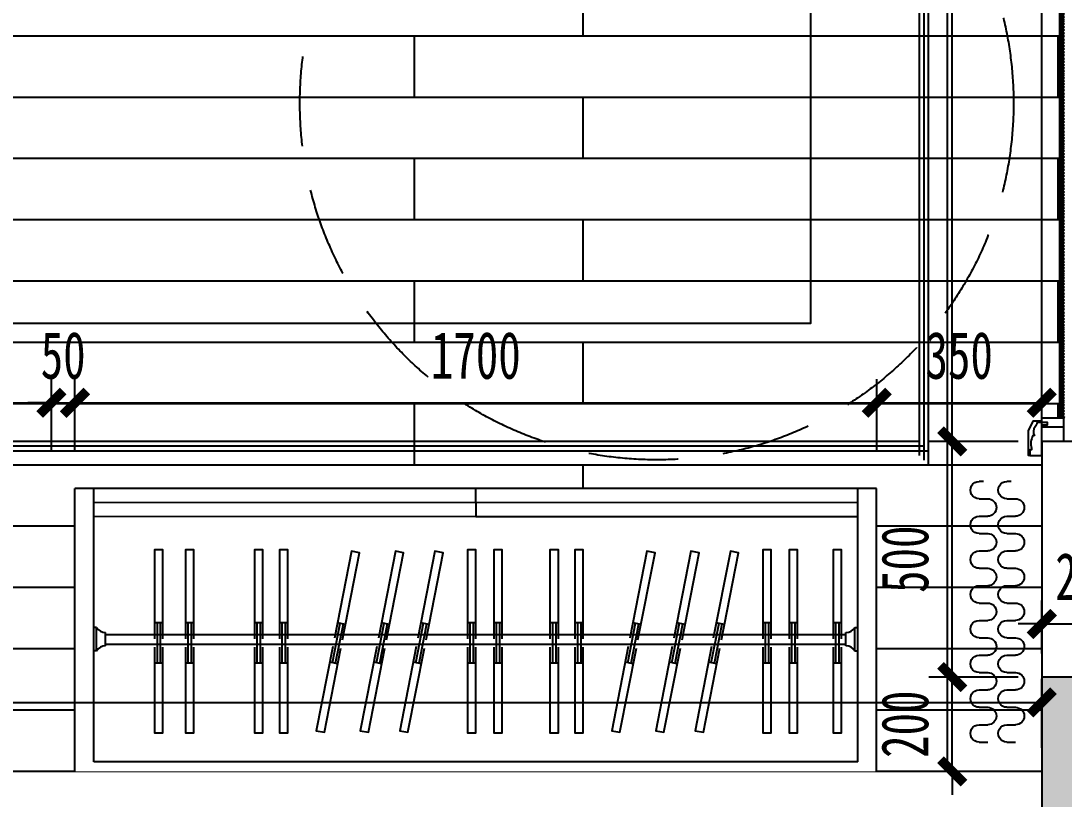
# Model space of a CAD drawing. Header units: millimetres. Extents: x -133666 to 228300, y -346623 to 180165.
# Drawn here: x -34869 to -32657, y -150026 to -148374 of the extents above; entities that cross this region are included whole.
import ezdxf

# ---------------------------------------------------------------- set-up
doc = ezdxf.new("R2010")
doc.units = ezdxf.units.MM
doc.header["$LTSCALE"] = 1000
doc.linetypes.add('DASHED', pattern=[19.05, 12.7, -6.35])
doc.layers.get('0').update_dxf_attribs({"linetype": 'CONTINUOUS'})
doc.layers.get('Defpoints').update_dxf_attribs({"color": 6, "linetype": 'CONTINUOUS'})
for name, color, linetype in [('A-土建墙（含管井、立管）', 6, 'CONTINUOUS'), ('A-土建柱', 6, 'CONTINUOUS'), ('A-土建柱填充', 251, 'CONTINUOUS'), ('A-新隔墙尺寸', 5, 'CONTINUOUS'), ('C-顶面造型线', 32, 'CONTINUOUS'), ('F-地坪填充', 250, 'CONTINUOUS'), ('P-家具尺寸', 5, 'CONTINUOUS'), ('P-活动家具', 146, 'CONTINUOUS'), ('P-窗帘', 146, 'CONTINUOUS'), ('P-门套', 3, 'CONTINUOUS')]:
    doc.layers.add(name, color=color, linetype=linetype)
doc.styles.add('DIM', font='', dxfattribs={"width": 0.7})
doc.styles.get('DIM').set_extended_font_data('SimSun')
doc.dimstyles.new('50', dxfattribs={"dimscale": 50, "dimtxt": 2, "dimasz": 1, "dimexe": 1, "dimexo": 1, "dimgap": 1, "dimtad": 1, "dimdec": 0, "dimzin": 0, "dimdsep": 46, "dimtxsty": 'DIM', "dimblk": 'ARCHTICK', "dimcen": 0, "dimclrd": 5, "dimclre": 5, "dimclrt": 35, "dimadec": 0, "dimazin": 0, "dimtfac": 0.5, "dimtdec": 0, "dimtix": 1, "dimtmove": 2, "dimatfit": 2, "dimldrblk": 'A', "dimfxl": 0, "dimtolj": 1, "dimtzin": 0, "dimlwd": -1, "dimlwe": -1, "dimarcsym": 0})

# ---------------------------------------------------------------- blocks, each defined once
blk = doc.blocks.new('_ArchTick')
at = {"color": 0, "linetype": 'ByBlock', "const_width": 0.4}
blk.add_lwpolyline([(-0.5, -0.5), (0.5, 0.5)], dxfattribs=at)
blk = doc.blocks.new('*D480')
at = {"layer": 'Defpoints', "color": 0, "ltscale": 0.15}
for p in [(-34804.1, -149184.6), (-36604.1, -149416.6), (-34804.1, -149416.6)]:
    blk.add_point(p, dxfattribs=at)
at = {"layer": 'P-家具尺寸', "color": 5, "ltscale": 0.15}
for p, q in [((-36604.1, -149284.6), (-36604.1, -149134.6)), ((-34804.1, -149284.6), (-34804.1, -149134.6)), ((-36604.1, -149184.6), (-34804.1, -149184.6))]:
    blk.add_line(p, q, dxfattribs=at)
at = {"layer": 'P-家具尺寸', "color": 5, "ltscale": 0.15, "xscale": 50, "yscale": 50, "zscale": 50, "rotation": 180}
blk.add_blockref('_ArchTick', (-36604.1, -149184.6), dxfattribs=at)
at = {"layer": 'P-家具尺寸', "color": 5, "ltscale": 0.15, "xscale": 50, "yscale": 50, "zscale": 50}
blk.add_blockref('_ArchTick', (-34804.1, -149184.6), dxfattribs=at)
at = {"layer": 'P-家具尺寸', "color": 35, "ltscale": 0.15, "insert": (-35704.1, -149084.6), "char_height": 100, "attachment_point": 5, "style": 'DIM'}
blk.add_mtext('\\A1;1800', dxfattribs=at)
blk = doc.blocks.new('A')
for p, q in [((-1.435, 1.148), (-1.09, 1.437)), ((-1.09, 1.437), (0, 0)), ((-1.435, 1.148), (-0.369, 0)), ((-0.369, 0), (-2.127, 0)), ((-1.435, -1.148), (-0.369, 0)), ((-1.09, -1.437), (0, 0)), ((-1.435, -1.148), (-1.09, -1.437))]:
    blk.add_line(p, q)
for points in [[(-1.435, 1.148), (-1.09, 1.437), (-0.369, 0), (0, 0)], [(-1.435, -1.148), (-1.09, -1.437), (-0.369, 0), (0, 0)]]:
    blk.add_solid(points)
blk = doc.blocks.new('*D481')
at = {"layer": 'Defpoints', "color": 0, "ltscale": 0.15}
for p in [(-34754.1, -149184.6), (-34754.1, -149366.2), (-34804.1, -149416.6)]:
    blk.add_point(p, dxfattribs=at)
at = {"layer": 'P-家具尺寸', "color": 5, "ltscale": 0.15}
for p, q in [((-34804.1, -149284.6), (-34804.1, -149134.6)), ((-34754.1, -149284.6), (-34754.1, -149134.6)), ((-34804.1, -149184.6), (-34854.1, -149184.6)), ((-34804.1, -149184.6), (-34754.1, -149184.6)), ((-34754.1, -149184.6), (-34704.1, -149184.6))]:
    blk.add_line(p, q, dxfattribs=at)
at = {"layer": 'P-家具尺寸', "color": 5, "ltscale": 0.15, "xscale": 50, "yscale": 50, "zscale": 50}
blk.add_blockref('_ArchTick', (-34804.1, -149184.6), dxfattribs=at)
at = {"layer": 'P-家具尺寸', "color": 5, "ltscale": 0.15, "xscale": 50, "yscale": 50, "zscale": 50, "rotation": 180}
blk.add_blockref('_ArchTick', (-34754.1, -149184.6), dxfattribs=at)
at = {"layer": 'P-家具尺寸', "color": 35, "ltscale": 0.15, "insert": (-34779.1, -149084.6), "char_height": 100, "attachment_point": 5, "style": 'DIM'}
blk.add_mtext('\\A1;50', dxfattribs=at)
blk = doc.blocks.new('*D482')
at = {"layer": 'Defpoints', "color": 0, "ltscale": 0.15}
for p in [(-33054.1, -149184.6), (-34754.1, -149366.2), (-33054.1, -149366.2)]:
    blk.add_point(p, dxfattribs=at)
at = {"layer": 'P-家具尺寸', "color": 5, "ltscale": 0.15}
for p, q in [((-34754.1, -149284.6), (-34754.1, -149134.6)), ((-33054.1, -149284.6), (-33054.1, -149134.6)), ((-34754.1, -149184.6), (-33054.1, -149184.6))]:
    blk.add_line(p, q, dxfattribs=at)
at = {"layer": 'P-家具尺寸', "color": 5, "ltscale": 0.15, "xscale": 50, "yscale": 50, "zscale": 50, "rotation": 180}
blk.add_blockref('_ArchTick', (-34754.1, -149184.6), dxfattribs=at)
at = {"layer": 'P-家具尺寸', "color": 5, "ltscale": 0.15, "xscale": 50, "yscale": 50, "zscale": 50}
blk.add_blockref('_ArchTick', (-33054.1, -149184.6), dxfattribs=at)
at = {"layer": 'P-家具尺寸', "color": 35, "ltscale": 0.15, "insert": (-33904.1, -149084.6), "char_height": 100, "attachment_point": 5, "style": 'DIM'}
blk.add_mtext('\\A1;1700', dxfattribs=at)
blk = doc.blocks.new('*D483')
at = {"layer": 'Defpoints', "color": 0, "ltscale": 0.15}
for p in [(-32704.1, -149184.6), (-33054.1, -149366.2), (-32704.1, -149398.1)]:
    blk.add_point(p, dxfattribs=at)
at = {"layer": 'P-家具尺寸', "color": 5, "ltscale": 0.15}
for p, q in [((-33054.1, -149284.6), (-33054.1, -149134.6)), ((-32704.1, -149284.6), (-32704.1, -149134.6)), ((-33054.1, -149184.6), (-32704.1, -149184.6))]:
    blk.add_line(p, q, dxfattribs=at)
at = {"layer": 'P-家具尺寸', "color": 5, "ltscale": 0.15, "xscale": 50, "yscale": 50, "zscale": 50, "rotation": 180}
blk.add_blockref('_ArchTick', (-33054.1, -149184.6), dxfattribs=at)
at = {"layer": 'P-家具尺寸', "color": 5, "ltscale": 0.15, "xscale": 50, "yscale": 50, "zscale": 50}
blk.add_blockref('_ArchTick', (-32704.1, -149184.6), dxfattribs=at)
at = {"layer": 'P-家具尺寸', "color": 35, "ltscale": 0.15, "insert": (-32879.1, -149084.6), "char_height": 100, "attachment_point": 5, "style": 'DIM'}
blk.add_mtext('\\A1;350', dxfattribs=at)
blk = doc.blocks.new('B14-1')
for p, q in [((-933.2, 124), (-933.2, 148)), ((-837.2, 148), (-837.2, 100)), ((-741.2, 148), (-741.2, 100)), ((-645.2, 148), (-645.2, 100)), ((-549.2, 148), (-549.2, 100)), ((-453.2, 148), (-453.2, 100)), ((-357.2, 148), (-357.2, 100)), ((-261.2, 148), (-261.2, 100)), ((-165.2, 148), (-165.2, 100)), ((-69.2, 148), (-69.2, 100)), ((26.8, 148), (26.8, 100)), ((122.8, 148), (122.8, 100)), ((218.8, 148), (218.8, 100)), ((314.8, 148), (314.8, 100)), ((410.8, 148), (410.8, 100)), ((506.8, 148), (506.8, 100))]:
    blk.add_line(p, q)
blk.add_lwpolyline([(-933.2, 124, 0, 0, 0), (-1136.7, 124, 90, 0, 0), (-1244.7, 124, 0, 0, 0)], format="xyseb")
for centre, start, end in [((-885.2, 148), 360, 180.00016), ((-693.2, 148), 360, 180.00016), ((-501.2, 148), 360, 180.00016), ((-309.2, 148), 360, 180.00016), ((-117.2, 148), 360, 180.00016), ((74.8, 148), 0, 180.00016), ((266.8, 148), 0, 180.00016), ((458.8, 148), 0, 180.00016), ((-789.2, 100), 180, 360), ((-597.2, 100), 180, 360), ((-405.2, 100), 180, 360), ((-213.2, 100), 180, 360), ((-21.2, 100), 180, 0), ((170.8, 100), 180, 0), ((362.8, 100), 180, 0)]:
    blk.add_arc(centre, 48, start, end)
blk = doc.blocks.new('DSFGGDF')
at = {"color": 251, "ltscale": 0.5}
for p, q in [((-575.1, -214818.4, 0), (-557.4, -214818.4, 0)), ((-570.3, -214818.4, 0), (-570.3, -214903.6, 0)), ((-563.3, -214818.4, 0), (-563.3, -214903.6, 0)), ((-575.1, -214903.6, 0), (-557.4, -214903.6, 0))]:
    blk.add_line(p, q, dxfattribs=at)
at = {"color": 251, "ltscale": 0.5, "elevation": 0}
for points in [[(-557.4, -214852), (-557.4, -214670.3), (-575.1, -214670.3), (-575.1, -214852)], [(-575.1, -214870), (-575.1, -215058.4), (-557.4, -215058.4), (-557.4, -214870)]]:
    blk.add_lwpolyline(points, dxfattribs=at)
blk = doc.blocks.new('dsfdfdgh')
blk.add_wipeout([(55516.7, -61686.9), (55516.7, -59986.9), (56117.1, -59986.9), (56117.1, -61686.9)])
for p, q in [((55516.7, -59986.9), (56117.1, -59986.9)), ((56117.1, -60026.9), (56117.1, -59986.9)), ((55536.7, -60026.9), (56117.1, -60026.9)), ((55536.7, -61646.9), (55536.7, -60026.9)), ((55536.7, -60026.9), (56086.7, -60026.9)), ((55772.1, -60032.9), (55772.1, -60026.9)), ((55772.1, -60032.9), (55772.1, -60026.9)), ((55772.1, -60032.9), (55772.1, -60026.9)), ((55772.1, -60032.9), (55772.1, -60026.9)), ((55772.1, -60032.9), (55822.1, -60032.9)), ((55772.1, -60032.9), (55822.1, -60032.9)), ((55772.1, -60032.9), (55822.1, -60032.9)), ((55772.1, -60032.9), (55822.1, -60032.9)), ((55822.1, -60032.9), (55822.1, -60026.9)), ((55822.1, -60032.9), (55822.1, -60026.9)), ((55822.1, -60032.9), (55822.1, -60026.9)), ((55822.1, -60032.9), (55822.1, -60026.9)), ((56087.1, -61646.9), (56086.7, -60026.9)), ((56117.1, -60836.9), (56117.1, -60026.9)), ((55783.1, -60051.9), (55811.1, -60051.9)), ((55783.1, -60051.9), (55811.1, -60051.9)), ((55783.1, -60051.9), (55811.1, -60051.9)), ((55783.1, -60051.9), (55811.1, -60051.9)), ((55786.7, -60051.9, 0), (55786.7, -61621.9, 0)), ((55806.7, -60051.9, 0), (55806.7, -61621.9, 0)), ((56087.1, -60836.9), (56057.1, -60836.9)), ((56057.1, -60836.9), (56057.1, -61646.9)), ((56087.1, -60836.9), (56117.1, -60836.9)), ((55783.1, -61621.9), (55811.1, -61621.9)), ((55783.1, -61621.9), (55811.1, -61621.9)), ((55536.7, -61646.9), (56117.1, -61646.9)), ((55772.1, -61640.9), (55822.1, -61640.9)), ((55772.1, -61640.9), (55772.1, -61646.9)), ((55772.1, -61640.9), (55822.1, -61640.9)), ((55772.1, -61640.9), (55772.1, -61646.9)), ((55822.1, -61640.9), (55822.1, -61646.9)), ((55822.1, -61640.9), (55822.1, -61646.9)), ((56117.1, -61686.9), (56117.1, -61646.9)), ((55516.7, -61686.9), (56117.1, -61686.9))]:
    blk.add_line(p, q)
at = {"color": 251}
for p, q in [((56057.1, -60836.9), (56056.7, -60026.9)), ((55745, -60544.5, 0), (55748.4, -60527.1, 0)), ((55745.9, -60539.8, 0), (55829.5, -60556.2, 0)), ((55747.2, -60532.9, 0), (55830.8, -60549.3, 0)), ((55828.5, -60560.9, 0), (55831.9, -60543.5, 0)), ((55745, -60637.9, 0), (55748.4, -60620.5, 0)), ((55745.9, -60633.2, 0), (55829.5, -60649.5, 0)), ((55747.2, -60626.3, 0), (55830.8, -60642.7, 0)), ((55828.5, -60654.2, 0), (55831.9, -60636.8, 0)), ((55745, -60721.5, 0), (55748.4, -60704.1, 0)), ((55745.9, -60716.8, 0), (55829.5, -60733.2, 0)), ((55747.2, -60709.9, 0), (55830.8, -60726.3, 0)), ((55828.5, -60737.9, 0), (55831.9, -60720.5, 0)), ((56117.1, -61646.9), (56117.1, -60836.9)), ((55745, -61171, 0), (55748.4, -61153.6, 0)), ((55745.9, -61166.3, 0), (55829.5, -61182.6, 0)), ((55747.2, -61159.4, 0), (55830.8, -61175.7, 0)), ((55828.5, -61187.3, 0), (55831.9, -61169.9, 0)), ((55745, -61264.3, 0), (55748.4, -61246.9, 0)), ((55747.2, -61252.7, 0), (55830.8, -61269.1, 0)), ((55745.9, -61259.6, 0), (55829.5, -61276, 0)), ((55828.5, -61280.7, 0), (55831.9, -61263.3, 0)), ((55745, -61348, 0), (55748.4, -61330.6, 0)), ((55745.9, -61343.3, 0), (55829.5, -61359.6, 0)), ((55747.2, -61336.4, 0), (55830.8, -61352.8, 0)), ((55828.5, -61364.4, 0), (55831.9, -61347, 0))]:
    blk.add_line(p, q, dxfattribs=at)
at = {"color": 251, "elevation": 0}
for points in [[(55781.3, -60533.6), (55603, -60498.6), (55599.6, -60516), (55777.9, -60551)], [(55795.6, -60554.4), (55980.5, -60590.6), (55983.9, -60573.2), (55799, -60537)], [(55781.3, -60626.9), (55603, -60592), (55599.6, -60609.4), (55777.9, -60644.3)], [(55795.6, -60647.8), (55980.5, -60684), (55983.9, -60666.6), (55799, -60630.4)], [(55781.3, -60710.6), (55603, -60675.7), (55599.6, -60693.1), (55777.9, -60728)], [(55795.6, -60731.5), (55980.5, -60767.7), (55983.9, -60750.3), (55799, -60714.1)], [(55781.3, -61160), (55603, -61125.1), (55599.6, -61142.5), (55777.9, -61177.4)], [(55795.6, -61180.9), (55980.5, -61217.1), (55983.9, -61199.7), (55799, -61163.5)], [(55781.3, -61253.4), (55603, -61218.5), (55599.6, -61235.9), (55777.9, -61270.8)], [(55795.6, -61274.3), (55980.5, -61310.5), (55983.9, -61293.1), (55799, -61256.9)], [(55781.3, -61337.1), (55603, -61302.1), (55599.6, -61319.5), (55777.9, -61354.5)], [(55795.6, -61357.9), (55980.5, -61394.1), (55983.9, -61376.7), (55799, -61340.5)]]:
    blk.add_lwpolyline(points, dxfattribs=at)
for centre, start, end in [((55761.1, -60052), 0.0527, 60.0844), ((55761.1, -60052), 0.0527, 60.0844), ((55761.1, -60052), 0.0527, 60.0844), ((55761.1, -60052), 0.0527, 60.0844), ((55833, -60052), 119.9156, 179.9473), ((55833, -60052), 119.9156, 179.9473), ((55761.1, -61621.9), 299.9156, 359.9473), ((55761.1, -61621.9), 299.9156, 359.9473), ((55833, -61621.9), 180.0527, 240.0844)]:
    blk.add_arc(centre, 21.9, start, end)
at = {"color": 251, "rotation": 90}
for p in [(-159072, -59598.4), (-159072, -59664.1), (-159072, -59810.4), (-159072, -59863.3), (-159072, -60436.9), (-159072, -60489.8)]:
    blk.add_blockref('DSFGGDF', p, dxfattribs=at)
at = {"rotation": 90}
for p in [(-159072, -60261.8), (-159072, -60317.5), (-159072, -60888.2), (-159072, -60944), (-159072, -61037.1)]:
    blk.add_blockref('DSFGGDF', p, dxfattribs=at)
blk = doc.blocks.new('*D744')
at = {"layer": 'A-新隔墙尺寸', "color": 5, "ltscale": 0.15}
for p, q in [((-38304.1, -149916.6), (-38304.1, -149770.4)), ((-32704.1, -149916.6), (-32704.1, -149770.4)), ((-38304.1, -149820.4), (-32704.1, -149820.4))]:
    blk.add_line(p, q, dxfattribs=at)
at = {"layer": 'Defpoints', "color": 0, "ltscale": 0.15}
for p in [(-32704.1, -149820.4), (-38304.1, -149966.6), (-32704.1, -149966.6)]:
    blk.add_point(p, dxfattribs=at)
at = {"layer": 'A-新隔墙尺寸', "color": 5, "ltscale": 0.15, "xscale": 50, "yscale": 50, "zscale": 50, "rotation": 180}
blk.add_blockref('_ArchTick', (-38304.1, -149820.4), dxfattribs=at)
at = {"layer": 'A-新隔墙尺寸', "color": 5, "ltscale": 0.15, "xscale": 50, "yscale": 50, "zscale": 50}
blk.add_blockref('_ArchTick', (-32704.1, -149820.4), dxfattribs=at)
at = {"layer": 'A-新隔墙尺寸', "color": 35, "ltscale": 0.15, "insert": (-35504.1, -149720.4), "char_height": 100, "attachment_point": 5, "style": 'DIM'}
blk.add_mtext('\\A1;5600', dxfattribs=at)
blk = doc.blocks.new('*D745')
at = {"layer": 'A-新隔墙尺寸', "color": 5, "ltscale": 0.15}
for p, q in [((-32704.1, -149716.6), (-32704.1, -149603.9)), ((-32504.1, -149716.6), (-32504.1, -149603.9)), ((-32704.1, -149653.9), (-32754.1, -149653.9)), ((-32704.1, -149653.9), (-32504.1, -149653.9)), ((-32504.1, -149653.9), (-32454.1, -149653.9))]:
    blk.add_line(p, q, dxfattribs=at)
at = {"layer": 'Defpoints', "color": 0, "ltscale": 0.15}
for p in [(-32504.1, -149653.9), (-32704.1, -149766.6), (-32504.1, -149766.6)]:
    blk.add_point(p, dxfattribs=at)
at = {"layer": 'A-新隔墙尺寸', "color": 5, "ltscale": 0.15, "xscale": 50, "yscale": 50, "zscale": 50}
blk.add_blockref('_ArchTick', (-32704.1, -149653.9), dxfattribs=at)
at = {"layer": 'A-新隔墙尺寸', "color": 5, "ltscale": 0.15, "xscale": 50, "yscale": 50, "zscale": 50, "rotation": 180}
blk.add_blockref('_ArchTick', (-32504.1, -149653.9), dxfattribs=at)
at = {"layer": 'A-新隔墙尺寸', "color": 35, "ltscale": 0.15, "insert": (-32604.1, -149553.9), "char_height": 100, "attachment_point": 5, "style": 'DIM'}
blk.add_mtext('\\A1;200', dxfattribs=at)
blk = doc.blocks.new('*D747')
at = {"layer": 'A-新隔墙尺寸', "color": 5, "ltscale": 0.15}
for p, q in [((-32893.8, -149766.6), (-32893.8, -149716.6)), ((-32754.1, -149766.6), (-32943.8, -149766.6)), ((-32893.8, -149966.6), (-32893.8, -149766.6)), ((-32754.1, -149966.6), (-32943.8, -149966.6)), ((-32893.8, -149966.6), (-32893.8, -150016.6))]:
    blk.add_line(p, q, dxfattribs=at)
at = {"layer": 'Defpoints', "color": 0, "ltscale": 0.15}
for p in [(-32893.8, -149766.6), (-32704.1, -149766.6), (-32704.1, -149966.6)]:
    blk.add_point(p, dxfattribs=at)
at = {"layer": 'A-新隔墙尺寸', "color": 5, "ltscale": 0.15, "xscale": 50, "yscale": 50, "zscale": 50}
for p, rotation in [((-32893.8, -149766.6), 270), ((-32893.8, -149966.6), 90)]:
    blk.add_blockref('_ArchTick', p, dxfattribs=dict(at, rotation=rotation))
at = {"layer": 'A-新隔墙尺寸', "color": 35, "ltscale": 0.15, "insert": (-32993.8, -149866.6), "char_height": 100, "attachment_point": 5, "rotation": 90, "style": 'DIM'}
blk.add_mtext('\\A1;200', dxfattribs=at)
blk = doc.blocks.new('*D748')
at = {"layer": 'A-新隔墙尺寸', "color": 5, "ltscale": 0.15}
for p, q in [((-32754.1, -149266.6), (-32943.8, -149266.6)), ((-32893.8, -149766.6), (-32893.8, -149266.6)), ((-32754.1, -149766.6), (-32943.8, -149766.6))]:
    blk.add_line(p, q, dxfattribs=at)
at = {"layer": 'Defpoints', "color": 0, "ltscale": 0.15}
for p in [(-32893.8, -149266.6), (-32704.1, -149266.6), (-32704.1, -149766.6)]:
    blk.add_point(p, dxfattribs=at)
at = {"layer": 'A-新隔墙尺寸', "color": 5, "ltscale": 0.15, "xscale": 50, "yscale": 50, "zscale": 50}
for p, rotation in [((-32893.8, -149266.6), 90), ((-32893.8, -149766.6), 270)]:
    blk.add_blockref('_ArchTick', p, dxfattribs=dict(at, rotation=rotation))
at = {"layer": 'A-新隔墙尺寸', "color": 35, "ltscale": 0.15, "insert": (-32993.8, -149516.6), "char_height": 100, "attachment_point": 5, "rotation": 90, "style": 'DIM'}
blk.add_mtext('\\A1;500', dxfattribs=at)
blk = doc.blocks.new('*D615')
at = {"layer": 'A-新隔墙尺寸', "color": 5, "ltscale": 0.15}
for p, q in [((-32754.1, -146566.6), (-32943.8, -146566.6)), ((-32893.8, -149266.6), (-32893.8, -146566.6)), ((-32754.1, -149266.6), (-32943.8, -149266.6))]:
    blk.add_line(p, q, dxfattribs=at)
at = {"layer": 'Defpoints', "color": 0, "ltscale": 0.15}
for p in [(-32893.8, -146566.6), (-32704.1, -146566.6), (-32704.1, -149266.6)]:
    blk.add_point(p, dxfattribs=at)
at = {"layer": 'A-新隔墙尺寸', "color": 5, "ltscale": 0.15, "xscale": 50, "yscale": 50, "zscale": 50}
for p, rotation in [((-32893.8, -146566.6), 90), ((-32893.8, -149266.6), 270)]:
    blk.add_blockref('_ArchTick', p, dxfattribs=dict(at, rotation=rotation))
at = {"layer": 'A-新隔墙尺寸', "color": 35, "ltscale": 0.15, "insert": (-32993.8, -147916.6), "char_height": 100, "attachment_point": 5, "rotation": 90, "style": 'DIM'}
blk.add_mtext('\\A1;2700', dxfattribs=at)
blk = doc.blocks.new('ddfdf')
at = {"layer": 'P-门套', "color": 251, "elevation": 0}
blk.add_lwpolyline([(110580.2, -79972), (110577.2, -79972), (110577.2, -79919), (110587.7, -79899), (110605.5, -79899)], dxfattribs=at)
at = {"layer": 'P-门套', "elevation": 0}
blk.add_lwpolyline([(110605.5, -79902), (110595.5, -79902, -0.167877), (110591.7, -79911.7, 0.333169), (110590.2, -79930), (110586.8, -79930, 0.180635), (110583.5, -79956.7), (110583.5, -79960), (110580.2, -79960), (110580.2, -79972), (110605.5, -79972), (110605.5, -79907), (110617.5, -79907), (110617.5, -79902), (110605.5, -79902), (110595.5, -79902)], format="xyb", dxfattribs=at)
at = {"layer": 'P-门套'}
blk.add_lwpolyline([(110605.5, -79912), (110605.5, -79907), (110617.5, -79907), (110617.5, -79902), (110605.5, -79902), (110605.5, -79892), (110605.5, -79892), (110605.5, -79892), (110605.5, -79892), (110605.5, -79892), (110605.5, -79892), (110605.5, -79892), (110605.5, -79892), (110605.5, -79892), (110652, -79892), (110652, -79902), (110652, -79902), (110652, -79907), (110652, -79907), (110652, -79912), (110605.5, -79912)], dxfattribs=at)

msp = doc.modelspace()

# ---------------------------------------------------------------- hatches: boundary and pattern name
at = {"layer": 'A-土建柱填充'}
h = msp.add_hatch(color=256, dxfattribs=at)
h.dxf.hatch_style = 1
h.paths.add_polyline_path([(-32704.1, -149766.6), (-32704.1, -150166.6), (-32304.1, -150166.6), (-32304.1, -149766.6)])
at = {"layer": 'F-地坪填充', "ltscale": 0.15}
h = msp.add_hatch(dxfattribs=at)
h.set_pattern_fill('ANSI32', color=256, style=0)
h.set_pattern_definition([(45, (-32665.594, -149216.3463), (-3.367596, 3.367596), []), (45, (-32663.349, -149216.3463), (-3.367596, 3.367596), [])])
h.paths.add_polyline_path([(-32665.6, -149216.3), (-32655.6, -149216.3), (-32655.6, -146621.7), (-32665.6, -146621.7)])

# ---------------------------------------------------------------- linework, layer by layer
at = {"layer": 'A-土建墙（含管井、立管）', "color": 6}
msp.add_lwpolyline([(-32559.2, -149266.6), (-32704.1, -149266.6), (-32704.1, -149966.6)], dxfattribs=at)
at = {"layer": 'A-土建柱'}
msp.add_lwpolyline([(-32304.1, -149766.6), (-32704.1, -149766.6), (-32704.1, -150166.6), (-32304.1, -150166.6), (-32304.1, -149766.6)], dxfattribs=at)
at = {"layer": 'C-顶面造型线'}
for p, q in [((-32904.1, -149966.6), (-32904.1, -145866.6)), ((-32944.1, -149316.6), (-32944.1, -145906.6)), ((-32704.1, -149216.6), (-32704.1, -146616.6)), ((-37504.1, -149286.6), (-32944.1, -149286.6))]:
    msp.add_line(p, q, dxfattribs=at)
at = {"layer": 'C-顶面造型线', "color": 35}
for p, q in [((-32954.1, -145916.6), (-32954.1, -149306.6)), ((-32964.1, -145926.6), (-32964.1, -149296.6)), ((-32954.1, -149276.6), (-37494.1, -149276.6)), ((-32964.1, -149266.6), (-37484.1, -149266.6))]:
    msp.add_line(p, q, dxfattribs=at)
msp.add_lwpolyline([(-37234.1, -146176.6), (-33194.1, -146176.6), (-33194.1, -149016.6), (-37234.1, -149016.6)], close=True, dxfattribs=at)
at = {"layer": 'F-地坪填充', "color": 35, "ltscale": 0.15}
msp.add_line((-32665.6, -149216.3), (-32665.6, -146616.8), dxfattribs=at)
at = {"layer": 'P-活动家具', "color": 250, "linetype": 'DASHED', "ltscale": 0.015}
msp.add_circle((-33520.5, -148549.1), 756.6, dxfattribs=at)
at = {"layer": 'P-门套'}
msp.add_line((-32657.6, -149236.3), (-32657.6, -149266.6), dxfattribs=at)

# ---------------------------------------------------------------- block references
at = {"layer": 'P-窗帘', "xscale": -0.3840000000200234, "yscale": 0.3840000000200234, "zscale": 0.3840000000000001, "rotation": 90}
for p in [(-32780.1, -149709.9), (-32721.2, -149709.9)]:
    msp.add_blockref('B14-1', p, dxfattribs=at)
at = {"layer": 'P-门套'}
msp.add_blockref('ddfdf', (-143309.6, -69324.3), dxfattribs=at)

# ---------------------------------------------------------------- dimensions: what is measured, and where the dimension line sits
at = {"layer": 'A-新隔墙尺寸', "color": 1, "ltscale": 0.15}
dim = msp.add_linear_dim(base=(-32893.8, -146566.6), p1=(-32704.1, -149266.6), p2=(-32704.1, -146566.6), angle=90, dimstyle='50', override={"dimfxl": 4}, dxfattribs=at)
dim.commit()
dim.dimension.update_dxf_attribs({"geometry": '*D615', "text_midpoint": (-32993.8, -147916.6)})
dim = msp.add_linear_dim(base=(-32504.1, -149653.9), p1=(-32704.1, -149766.6), p2=(-32504.1, -149766.6), dimstyle='50', override={"dimfxl": 4}, dxfattribs=at)
dim.commit()
dim.dimension.update_dxf_attribs({"geometry": '*D745', "text_midpoint": (-32604.1, -149553.9)})
at = {"layer": 'P-家具尺寸', "ltscale": 0.15}
for base, p1, p2, picture, middle in [((-33054.1, -149184.6), (-34754.1, -149366.2), (-33054.1, -149366.2), '*D482', (-33904.1, -149084.6)), ((-32704.1, -149184.6), (-33054.1, -149366.2), (-32704.1, -149398.1), '*D483', (-32879.1, -149084.6))]:
    dim = msp.add_linear_dim(base=base, p1=p1, p2=p2, dimstyle='50', override={"dimfxl": 2, "dimarcsym": 1}, dxfattribs=at)
    dim.commit()
    dim.dimension.update_dxf_attribs({"geometry": picture, "text_midpoint": middle})

# ---------------------------------------------------------------- wipeouts: each hides what was drawn before it
msp.add_wipeout([(-36604.1, -149416.6), (-36604.1, -149966.6), (-34804.1, -149966.6), (-34804.1, -149416.6)]).dxf.layer = 'P-活动家具'

# ---------------------------------------------------------------- next in the draw order: hatches: boundary and pattern name
at = {"layer": 'F-地坪填充', "ltscale": 0.15}
h = msp.add_hatch(dxfattribs=at)
h.set_pattern_fill('FI100宽木地板SC100', color=256, scale=130, style=0, pattern_type=2)
h.set_pattern_definition([(270, (-43232.9, -149836.6), (1365, -3e-13), [130, -130]), (270, (-42225.4, -149706.6), (1365, -3e-13), [130, -130]), (0, (-43574.14, -149836.6), (0, 130), [])])
h.paths.add_polyline_path([(-32665.6, -146616.8), (-32704.1, -146616.8), (-32704.1, -145866.6), (-36104.1, -145866.6), (-38204.1, -145866.6), (-38204.1, -145916.6), (-38504.1, -145916.6), (-38504.1, -146566.6), (-38504.1, -146576.6), (-38624.1, -146576.6), (-38624.1, -146566.6), (-38624.1, -145916.6), (-38704.1, -145916.6), (-38704.1, -145866.6), (-43589.1, -145866.6), (-43589.1, -145909.6), (-43589.1, -145916.6), (-43589.1, -146051.7), (-43589.1, -145959.7), (-43589.1, -147241.3), (-43589.1, -147411.6), (-43589.1, -147446.6), (-43589.1, -147529.1), (-43589.1, -147596.7), (-43599.1, -147672.2), (-43589.1, -147819), (-43594.1, -148961.6), (-42449.8, -148961.6), (-42444.3, -148957.8), (-42404.1, -148956.6), (-42404.1, -148966.6), (-39704.1, -148966.6), (-39654.1, -148966.6), (-39654.1, -148966.6), (-38754.1, -148966.6), (-38704.1, -148966.6), (-38624.1, -148966.6), (-38624.1, -148916.5), (-38624.1, -148866.6), (-38604.1, -148866.6), (-38554.4, -148866.6), (-38529.3, -148866.6), (-38504.1, -148866.4), (-38504.1, -148966.6), (-38504.1, -149916.6), (-38504.1, -149966.6), (-38304.1, -149966.6), (-32704.1, -149966.6), (-32704.1, -149766.6), (-32704.1, -149216.3), (-32665.6, -149216.3)])

# ---------------------------------------------------------------- next in the draw order: linework, layer by layer
at = {"layer": 'A-土建墙（含管井、立管）', "color": 6}
msp.add_line((-32704.1, -149966.6), (-38304.1, -149966.6), dxfattribs=at)

# ---------------------------------------------------------------- next in the draw order: dimensions: what is measured, and where the dimension line sits
at = {"layer": 'P-家具尺寸', "ltscale": 0.15}
for base, p1, p2, picture, middle in [((-34804.1, -149184.6), (-36604.1, -149416.6), (-34804.1, -149416.6), '*D480', (-35704.1, -149084.6)), ((-34754.1, -149184.6), (-34804.1, -149416.6), (-34754.1, -149366.2), '*D481', (-34779.1, -149084.6))]:
    dim = msp.add_linear_dim(base=base, p1=p1, p2=p2, dimstyle='50', override={"dimfxl": 2, "dimarcsym": 1}, dxfattribs=at)
    dim.commit()
    dim.dimension.update_dxf_attribs({"geometry": picture, "text_midpoint": middle})

# ---------------------------------------------------------------- next in the draw order: block references
at = {"layer": 'P-活动家具', "rotation": 90}
msp.add_blockref('dsfdfdgh', (-94741.1, -205483.3), dxfattribs=at)

# ---------------------------------------------------------------- next in the draw order: dimensions: what is measured, and where the dimension line sits
at = {"layer": 'A-新隔墙尺寸', "color": 1, "ltscale": 0.15}
for base, p1, p2, picture, middle in [((-32893.8, -149266.6), (-32704.1, -149766.6), (-32704.1, -149266.6), '*D748', (-32993.8, -149516.6)), ((-32893.8, -149766.6), (-32704.1, -149966.6), (-32704.1, -149766.6), '*D747', (-32993.8, -149866.6))]:
    dim = msp.add_linear_dim(base=base, p1=p1, p2=p2, angle=90, dimstyle='50', override={"dimfxl": 4}, dxfattribs=at)
    dim.commit()
    dim.dimension.update_dxf_attribs({"geometry": picture, "text_midpoint": middle})
dim = msp.add_linear_dim(base=(-32704.1, -149820.4), p1=(-38304.1, -149966.6), p2=(-32704.1, -149966.6), dimstyle='50', override={"dimfxl": 4}, dxfattribs=at)
dim.commit()
dim.dimension.update_dxf_attribs({"geometry": '*D744', "text_midpoint": (-35504.1, -149720.4)})

doc.saveas('drawing.dxf')
